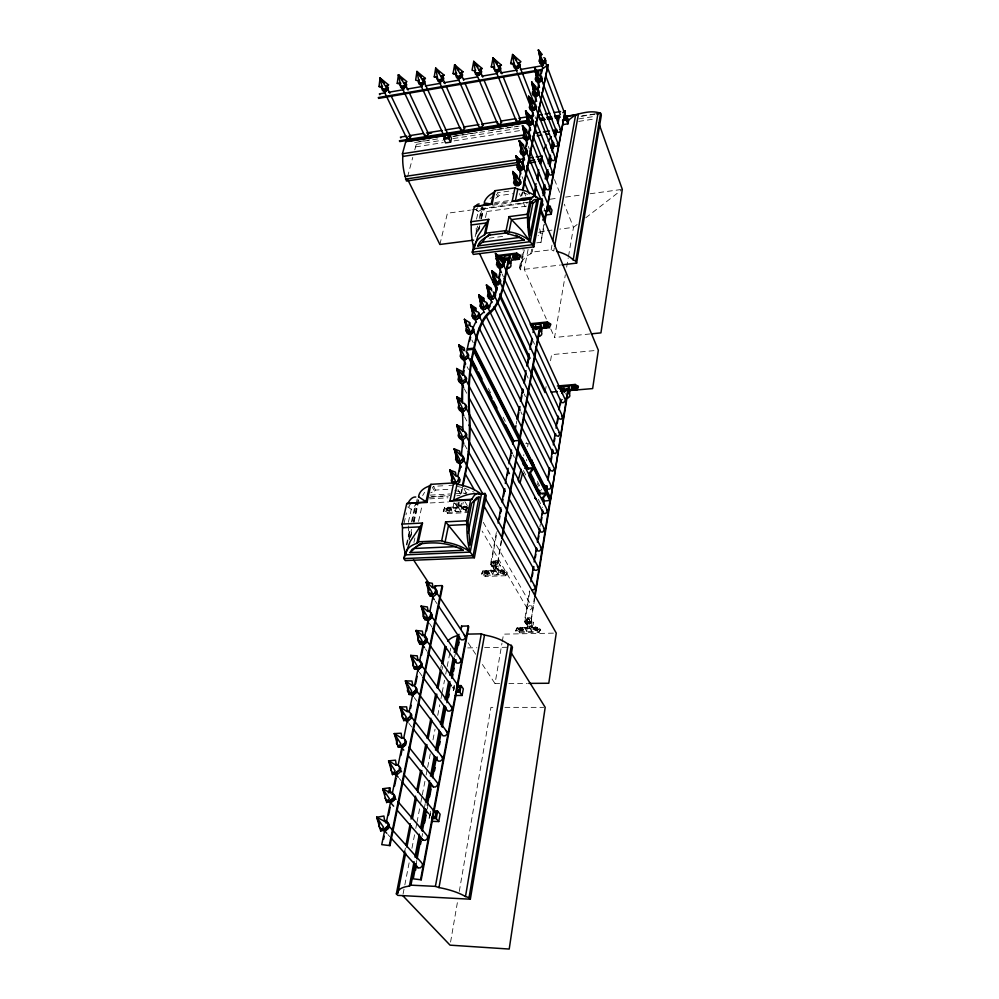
<?xml version="1.0" encoding="UTF-8"?>
<svg xmlns="http://www.w3.org/2000/svg" width="999" height="999" viewBox="0 0 999 999"><rect width="100%" height="100%" fill="white"/><g stroke="black" fill="none" stroke-linecap="round" stroke-linejoin="round"><path stroke-width="0.75" stroke-dasharray="5 3.75" d="M408.304 525.874L409.066 539.11M446.253 508.816L446.153 510.014L449.8 511.488L451.486 510.551L451.573 509.353L450.112 508.254L447.927 507.879L446.253 508.816L450.037 508.616L451.511 509.715L451.411 510.901M446.328 508.466L446.228 509.652L447.702 510.751L451.486 510.551M466.246 507.367L462.425 507.579L462.25 509.128L465.896 510.614L467.52 510.039M523.701 455.781L523.838 454.632M484.39 571.703L484.203 573.114L487.624 574.462L489.235 573.626L489.373 572.577L488.012 571.578L485.939 571.216L484.328 572.052L487.949 571.928L489.31 572.927L489.173 573.975M504.57 573.414L504.782 572.002L503.434 571.003L499.787 571.141L499.575 572.552L502.997 573.913L504.57 573.414L500.998 573.201L499.637 572.202M527.609 446.665L528.171 443.344M537.474 629.507L537.075 627.384L535.189 626.922L533.691 628.596L536.163 630.032L537.474 629.507L537.075 627.384M538.049 628.995L537.812 630.282L536.301 630.706L533.066 629.445L533.291 628.159L536.788 628.084L538.049 628.995L533.241 628.496M538.961 632.442L540.471 629.283L536.838 627.36L517.157 627.784L515.709 630.931L519.33 632.829L538.961 632.442L540.471 629.283M533.066 629.445L537.862 629.944M534.265 629.57L533.866 627.459M533.691 628.596L535.002 628.059L535.189 626.922M536.163 630.032L536.338 628.895L537.649 628.371M540.284 630.419L536.663 628.508L536.838 627.36M534.677 598.788L530.968 621.84L534.265 598.314M531.568 631.131L529.632 627.859L530.357 623.314L525.449 623.426L524.712 627.959L526.66 631.231L531.568 631.131L532.292 626.598L530.357 623.314M531.618 619.305L531.243 621.653L529.17 623.351L531.106 626.623L533.166 624.937L533.541 622.602L531.618 619.305L530.082 617.707L527.547 617.769L525.486 619.455L525.112 621.79L528.571 626.685L524.438 621.328L529.42 590.871M527.047 625.074L527.422 622.739L529.482 621.053L532.017 620.991L533.541 622.602M526.66 631.231L527.397 626.71L525.449 623.426M483.291 522.377L532.055 606.868L531.78 608.553L530.282 609.79L528.446 609.84L527.335 608.678L482.117 531.056M521.428 630.344L522.914 628.683L522.327 627.709L519.143 627.772L519.555 629.882L521.428 630.344L522.914 628.683M522.727 629.82L522.327 627.709M539.885 526.935L540.384 523.888M523.289 629.308C518.618 628.746 516.483 627.272 523.289 629.308L523.076 630.581C517.532 630.469 517.657 629.645 523.126 630.244M525.474 622.427L529.557 623.001L525.874 623.089L524.825 621.99L529.845 591.283M527.335 608.678L527.609 606.992L529.108 605.769L530.944 605.719L532.055 606.868M519.555 629.882L519.143 627.772M519.33 632.829L519.517 631.705L515.896 629.807M518.956 628.908L520.442 627.247M515.709 630.931L517.157 627.784M518.344 629.745L518.556 628.471M450.574 942.094L457.704 900.661M459.278 891.458L490.946 707.354L495.591 707.354M499.637 683.578L495.029 683.603L501.985 643.131M502.247 641.633L503.533 634.14L554.695 633.116M545.329 391.096L546.116 386.538M550.549 360.726L551.598 354.657L595.342 350.512M590.109 333.953L554.545 337.487L565.334 274.775M566.645 267.12L568.231 257.942M568.493 256.418L573.488 227.347L564.273 204.196M504.208 572.589L503.771 570.329L501.773 569.842L500.212 571.615L502.847 573.189L504.208 572.589L503.771 570.329M505.794 575.711L507.305 572.265L503.446 570.167L482.879 570.928L481.431 574.363L485.289 576.448L505.794 575.711L507.305 572.265M500.861 572.714L500.424 570.454M500.212 571.615L501.773 569.842M502.847 573.189L504.408 571.416M507.105 573.438L503.234 571.341L503.446 570.167M498.076 574.462L498.913 569.805L496.765 566.158L491.633 566.358L490.784 571.003L492.944 574.637L498.076 574.462L495.929 570.816L496.765 566.158M498.139 562.025L500.287 565.684L499.85 568.081L497.677 569.855L495.529 566.208L497.714 564.435L498.139 562.025L496.578 560.414L493.931 560.514L491.745 562.287L491.308 564.685L495.029 569.954L490.559 564.123L496.416 532.18M499.787 571.141L503.371 571.353L504.72 572.352M493.469 568.319L493.893 565.933L496.066 564.173L498.713 564.06L500.287 565.684M492.944 574.637L493.793 569.992L491.633 566.358M501.798 540.234L497.402 564.61L501.098 541.021M554.308 247.902L553.758 250.961L551.136 249.762L532.205 252.085L530.844 253.771A26.648 17.957 9.6 0 0 520.804 266.146L519.48 267.794L520.367 269.78L560.526 265.022M488.798 573.151L488.361 570.904L486.376 570.417L484.827 572.19L487.475 573.751L488.798 573.151L488.361 570.904M516.233 424.076L516.795 421.016M491.62 565.234L495.479 565.084L495.904 565.821L492.057 565.971L490.996 564.86L497.115 531.393M551.136 249.762L551.972 245.155M485.489 573.276L485.052 571.028M485.289 576.448L485.502 575.287L481.655 573.201M484.827 572.19L486.376 570.417M487.475 573.751L489.011 571.99M481.431 574.363L482.879 570.928M539.647 228.833L541.196 234.415L538.099 235.714M543.768 224.763L540.983 242.32L536.7 242.844M540.983 242.32L544.405 224.076M544.58 208.416L544.055 211.201L544.43 210.477M429.782 816.295L430.482 811.013L429.083 818.368L429.558 817.544M430.332 815.571L430.744 813.348M454.508 687.674L454.133 689.672L452.335 687.125M422.652 495.579L424.612 492.282M454.607 657.23L455.194 654.17M532.205 252.085L532.792 249.026M416.183 863.523L416.77 860.464M422.003 836.588L422.589 833.528M427.26 809.04L427.847 805.981M424.625 806.68L425.212 803.621M530.844 253.771L531.718 249.188M403.059 894.105L404.533 886.475M404.832 884.939L409.278 862.025M411.938 848.288L414.61 834.54M415.796 828.421L416.683 823.838M416.983 822.314L420.529 803.983M420.829 802.459L422.015 796.353M422.315 794.817L424.975 781.068M426.161 774.962L427.347 768.855M427.647 767.332L430.906 750.524M432.979 739.834L435.052 729.145M437.724 715.396L439.797 704.695M440.984 698.588L441.87 694.005M442.17 692.482L444.53 680.257M445.716 674.15L446.903 668.044M447.202 666.508L449.862 652.772M450.162 651.236L450.761 648.189M528.096 249.475L524.25 269.318L546.341 319.018M404.77 851.148L405.369 848.089M440.796 667.894L441.396 664.834M519.48 267.794L520.979 260.14M521.278 258.604L523.089 249.425M520.804 266.146L524.1 249.325M442.008 669.617L442.607 666.558M520.367 269.78L524.263 249.887M466.645 506.718L467.12 509.14L465.721 509.852L463.623 509.328L463.136 506.905L464.535 506.206L466.645 506.718L467.357 507.942L465.971 508.653L463.861 508.129M463.623 509.328L462.899 508.104L464.535 506.206M469.068 509.315L465.971 507.592L466.208 506.381L444.692 507.567L443.244 511.351L447.377 513.623L468.831 512.475M465.721 509.852L465.971 508.653M455.394 511.6L456.368 506.83L453.958 502.759L452.972 507.542L455.394 511.6L460.751 511.313L461.713 506.53L459.315 502.46L458.029 502.534L460.427 506.605L462.737 504.745L463.236 502.285M462.425 507.579L466.171 507.729L467.632 508.841M462.899 508.104L463.136 506.905M460.701 494.168L462.175 486.888M521.316 196.004L521.94 192.957M460.751 511.313L458.354 507.242L459.315 502.46M462.649 487.712L461.176 494.992L457.954 489.572M522.002 195.367L522.627 192.32M455.844 503.708L457.654 506.755L456.056 505.119L456.555 502.659M535.389 116.833L535.152 117.969L536.113 118.594M449.637 510.714L451.248 508.828L450.524 507.604L448.426 507.092L447.053 507.792L447.54 510.202L449.637 510.714L451.248 508.828M451.011 510.014L450.524 507.604M447.54 510.202L447.053 507.792M446.803 508.991L448.426 507.092M447.377 513.623L447.627 512.437L443.494 510.152M443.244 511.351L444.692 507.567M413.923 542.457L414.922 537.949M418.556 521.416L422.202 504.895M485.489 217.532L486.813 211.513L483.416 208.953L482.417 206.756L479.72 218.881M406.893 545.154L410.552 528.758M412.212 521.303L415.871 504.895M416.208 503.409L417.207 498.926M476.336 234.028L478.022 226.461M409.178 539.872L411.513 529.395M413.186 521.903L418.181 499.45M477.709 232.143L479.058 226.111M480.731 218.556L483.091 207.992M410.527 536.738L412.187 529.283M413.836 521.84L418.806 499.488M478.708 230.17L479.72 225.624M481.393 218.044L483.416 208.953L527.435 202.959M410.601 537.462L412.275 529.945M413.948 522.415L417.957 504.358M479.133 229.146L479.795 226.211M481.418 218.856L483.379 210.04L481.406 207.705M408.366 522.252L411.276 509.34L415.821 504.682L417.757 504.283M476.535 219.131L478.246 211.538L476.198 210.327M406.331 544.705L409.715 529.545M411.413 521.965L415.472 503.783M475.174 236.713L477.547 226.086M479.233 218.506L481.605 207.879M404.046 523.364L406.418 512.899M439.885 244.468L447.427 213.237L470.429 210.09M407.542 176.898L412.762 157.392M414.772 149.887L416.258 144.38L415.334 142.445L414.335 142.345M527.759 618.144L527.41 620.317L528.546 618.443L529.345 620.192L527.21 621.003L526.411 619.255L527.759 618.144L529.657 618.993L531.98 622.939L531.593 625.324L530.219 625.849L528.995 625.386L526.323 620.267L528.446 618.531M494.068 560.776L493.656 562.999L492.844 562.712L493.131 561.138L494.88 561.063L495.229 563.748L493.494 563.811L492.844 562.712M494.88 561.063L493.656 562.999M411.188 502.922L408.828 506.406L412.112 508.928M495.766 198.239L498.901 195.667L512.862 193.719M478.246 211.538L481.73 209.465L483.379 210.04M477.784 207.742L475.986 209.715L478.896 211.526M442.794 485.789L433.616 486.351L432.492 487.574L434.54 491.058L430.694 492.819M434.54 491.058L435.439 490.084L451.361 489.123M490.022 198.863L491.908 196.903M529.17 622.34L530.581 621.178M495.479 565.084L496.965 563.873M561.351 400.412L562.699 399.325M577.147 224.5L573.488 227.347L559.665 229.121M585.689 217.857L622.302 189.36M492.632 561.938L495.092 561.838M526.61 442.694L525.799 443.519L528.096 443.893M526.411 619.255L528.758 619.205M489.235 573.626L487.687 574.113L484.265 572.764M418.943 141.621L429.707 139.935M452.759 136.301L457.367 135.577M458.903 135.327L477.347 132.417M491.183 130.245L497.327 129.271M498.863 129.033L517.307 126.124M581.855 115.959L595.691 113.774M415.334 142.445L439.885 138.586M453.696 136.401L519.692 126.011M581.081 116.346L594.892 114.173M416.258 144.38L442.32 140.285M453.047 138.599L520.504 128.022M578.758 118.881L595.629 116.234M415.584 146.89L443.281 142.57M454.058 140.884L521.765 130.307M578.696 121.416L594.08 119.006M508.878 191.146L497.265 192.782L498.901 195.667M494.78 202.56L511.488 200.262M493.856 203.921L510.589 201.623M492.619 205.22L511.288 202.797M471.965 209.877L528.721 202.135M550.199 199.201L557.867 198.152M565.546 197.103L582.417 194.805M590.084 193.756L620.766 189.573M486.813 211.513L526.985 206.069M489.023 238.174L505.919 236.014M539.697 231.681L545.841 230.894M547.377 230.694L551.985 230.107M538.698 232.567L541.446 233.117M565.109 393.893L566.183 393.806M448.913 485.414L453.509 485.139M430.294 495.129L450.174 493.956M456.281 493.593L466.983 492.969M431.356 496.628L449.775 495.554M429.258 497.327L448.226 496.191M456.868 495.716L459.927 495.541M429.545 498.863L447.939 497.802M430.182 502.959L448.526 501.91M452.972 507.542L458.354 507.242M444.443 508.766L465.971 507.592M447.627 512.437L469.068 511.276M493.793 569.992L498.913 569.805M490.784 571.003L495.929 570.816M482.667 572.09L503.234 571.341M485.502 575.287L506.006 574.537M527.397 626.71L532.292 626.598M524.712 627.959L529.632 627.859M516.97 628.92L536.663 628.508M519.517 631.705L539.148 631.306M467.694 647.901L476.935 647.752M484.64 647.627L507.729 647.252M508.853 683.516L527.285 683.391M504.895 707.354L543.643 707.354M465.959 510.252L462.312 508.778M457.38 486.451L463.061 487.649M454.757 490.234L466.845 494.255M501.573 571.003L503.558 571.49M501.061 571.54L503.059 572.027M486.163 571.578L488.149 572.065M485.701 572.115L487.687 572.589M535.002 628.059L536.9 628.521M534.453 628.433L536.338 628.895M520.254 628.383L522.14 628.833M519.742 628.746L521.615 629.208M464.298 507.405L466.408 507.917M448.176 508.291L450.274 508.803M447.777 509.015L449.875 509.527M464.523 488.149L474.15 492.195M458.204 505.457L461.038 505.294L461.55 502.772L458.716 502.934L458.204 505.457L456.768 503.009M496.091 561.713L493.369 561.813L492.932 564.273L495.504 568.643L498.214 568.543L498.663 566.096L496.091 561.713L495.641 564.173L492.932 564.273M495.516 562.175L493.781 562.237L493.494 563.811M498.663 566.096L495.954 566.196L495.504 568.643M522.914 192.582L527.909 194.455M529.12 619.442L527.46 619.48L527.21 621.003M526.635 620.017L527.41 620.317M531.98 622.939L529.383 623.001L528.995 625.386M526.673 621.453L529.27 621.39L529.657 618.993M466.208 506.381L469.305 508.116M407.779 506.918L411.276 509.34M387.837 834.465L389.91 836.762M399.213 778.421L401.173 780.768M408.903 723.351L411.713 726.972M414.21 697.539L416.97 701.211M419.393 672.277L422.115 676.011M496.216 194.193L498.076 196.803M425.412 648.888L427.21 651.435M429.458 623.376L432.08 627.21M435.177 600.973L436.9 603.571M468.131 642.782L475.699 654.258M482.417 664.46L495.029 683.603M454.845 503.084L456.056 505.119M490.559 564.123L490.996 564.86M524.438 621.328L524.825 621.99M464.96 501.623L467.307 505.631M463.936 488.848L466.258 492.869M464.597 444.742L466.858 448.801M464.56 416.858L466.77 420.929M464.335 388.823L467.245 394.293M467.132 366.758L468.556 369.505M512.962 454.732L514.398 457.48M523.389 470.529L526.236 476.011M538.324 499.3L542.594 507.517M488.386 388.449L491.196 393.943M503.159 417.245L505.269 421.353M537.175 483.516L538.573 486.238M540.671 490.309L541.033 491.008M537.387 481.468L541.608 489.722M471.853 339.947L473.251 342.719M520.816 411.75L522.202 414.548M433.616 486.351L435.439 490.084M524.088 393.893L525.449 396.69M526.823 375.324L528.159 378.134M502.11 273.988L503.396 276.798M533.229 341.408L534.527 344.218M550.761 328.958L554.545 337.487M519.492 193.619L520.704 196.466M523.126 202.173L525.549 207.867M524 191.721L525.799 196.004M522.065 176.673L523.264 179.52M528.284 146.391L529.445 149.263M526.81 460.839L526.361 459.478M554.495 179.608L559.677 192.62M476.423 233.229L476.073 226.486M454.22 685.651L452.959 692.282L454.22 685.651"/><path stroke-width="1.5" d="M522.564 145.604L519.305 140.684L523.563 151.124L521.815 152.81L519.305 140.684L523.464 144.843L524.2 148.052M519.38 160.864L516.083 155.981L520.392 166.433L518.618 168.157L516.083 155.981L520.304 160.065L520.791 162.225M515.372 183.779L512.799 171.541L517.082 175.537L517.819 178.833L512.799 171.541L515.372 183.779L517.17 182.005L512.799 171.541L513.886 174.051M498.264 266.084L498.326 264.298L500.162 264.073L495.516 253.559L500.124 257.08L500.886 260.614L495.516 253.559L498.264 266.084L500.162 264.073M494.58 283.291L491.795 270.704L496.478 274.126L497.24 277.71L491.795 270.704L494.58 283.291L496.503 281.231L491.795 270.704L492.994 273.114M491.77 290.746L491.271 288.324L486.476 284.977L491.271 295.554L489.31 297.665L489.398 295.766M483.491 300.724L478.758 294.88L483.666 305.557L481.655 307.717L478.758 294.88L483.678 298.177L484.44 301.885M473.576 317.707L473.701 315.709L475.624 315.497L470.604 304.707L475.674 307.979L476.436 311.75L470.604 304.707L473.576 317.707L475.624 315.497M457.405 462L454.233 448.888L460.464 455.182L459.677 451.048L454.233 448.888L459.59 459.39L457.405 462L457.579 459.528M459.94 438.086L456.793 424.987L462.962 431.418L462.187 427.347L456.793 424.987L462.1 435.552L459.94 438.086L460.102 435.701M469.605 330.219L467.507 332.492L467.657 330.419L469.605 330.219L464.473 319.368L469.655 322.565L470.429 326.398M459.965 409.99L456.843 396.84L462.987 403.459L462.212 399.438L456.843 396.84L462.125 407.517L459.965 409.99L460.139 407.679M464.672 350.549L464.16 347.939L458.866 344.93L464.085 355.781L461.963 358.129L462.112 355.969M459.802 381.743L459.977 379.508L456.68 368.544L462.038 371.366L462.812 375.337L456.68 368.544L459.802 381.743L461.95 379.333L456.68 368.544L458.066 370.866M429.72 595.679L426.236 582.242L433.091 587.849L432.292 583.304L426.236 582.242L432.105 592.619L429.72 595.679L429.982 592.682M424.75 619.592L421.203 606.118L428.171 611.588L427.372 606.955L421.203 606.118L427.16 616.458L424.75 619.592L425.025 616.508M419.667 644.043L416.071 630.506L423.151 635.839L422.352 631.118L416.071 630.506L422.115 640.809L419.667 644.043L419.967 640.846M414.473 669.005L410.814 655.431L418.019 660.614L417.22 655.819L410.814 655.431L416.97 665.684L414.473 669.005L414.685 666.808M409.165 694.542L405.444 680.906L412.774 685.926L411.975 681.043L405.444 680.906L411.7 691.121L409.165 694.542L409.39 692.27M403.733 720.629L399.95 706.955L407.405 711.812L406.605 706.842L399.95 706.955L406.306 717.12L403.733 720.629L403.971 718.293M392.507 774.625L388.599 760.851L396.316 765.346L395.517 760.189L388.599 760.851L395.167 770.903L392.507 774.625L392.769 772.115M386.7 802.547L382.717 788.735L390.584 793.044L389.772 787.786L382.717 788.735L389.41 798.725L386.7 802.547L386.975 799.962M503.159 259.752L503.296 258.441L502.035 257.292L500.112 256.993M380.756 831.131L376.698 817.282L384.715 821.378L383.903 816.021L376.698 817.282L383.504 827.197L380.756 831.131L381.056 828.458M379.008 86.538L380.082 78.009L388.574 84.865L385.864 86.788L380.082 78.009L382.192 87.425L379.008 86.538L381.343 86.389M397.24 83.342L398.426 74.763L406.893 81.656L404.158 83.591L398.426 74.763L400.437 84.241L397.24 83.342L400.761 83.129L400.437 84.241M575.262 389.323L574.924 387.325L573.239 386.913L571.89 388.486L574.063 389.985L575.262 389.323L574.924 387.325M569.567 390.309L576.96 389.685L578.371 386.426L575.174 384.453L557.405 385.989M576.96 389.685L578.371 386.426M572.377 389.56L572.04 387.575M571.89 388.486L573.239 386.913M574.063 389.985L574.2 389.073M578.221 387.337L575.024 385.364L575.174 384.453M534.752 595.267L549.974 500.724L473.738 351.248L473.514 349.3L467.07 349.937L466.833 350.999M501.96 262.25L502.547 259.403L503.946 258.316L507.567 257.879L508.578 258.666L504.532 278.596A100.649 34.316 82.7 0 1 489.735 311.788A96.466 32.418 85.3 0 0 473.963 347.177L473.738 348.239L550.649 499.388L567.844 389.71L566.87 388.898L563.536 389.173L562.275 390.184L561.775 393.219M563.473 390.309L564.06 386.675L568.506 386.301L567.919 389.935L566.845 390.022M534.915 597.252L550.486 500.399L473.514 349.3L473.289 350.362A96.953 32.742 85.5 0 0 468.993 411.813A110.102 42.22 85.2 0 1 464.547 475.237L462.475 485.427M550.649 499.388L568.169 390.434L566.87 388.898M567.956 393.107L568.269 391.221M568.481 393.618L569.542 393.531L570.129 389.897L568.506 386.301M569.892 394.817L569.592 396.703L567.744 398.176L565.446 398.364M484.89 497.589L535.264 586.95L535.002 588.611L533.516 589.822L531.693 589.885M465.996 435.914L538.424 567.382L538.161 569.018L536.7 570.217L534.877 570.279L533.791 569.18L505.207 517.782M465.996 407.992L541.533 548.151L539.81 550.936L538.011 551.023L536.925 549.937L508.866 498.339M458.953 381.63L460.664 383.191L463.823 382.854L465.459 381.556L465.821 379.907L544.58 529.258L542.882 532.005L541.096 532.092L540.009 531.043L512.362 479.07M467.919 356.431L547.577 510.689L545.891 513.399L544.118 513.486L543.044 512.462L516.545 461.6M467.145 330.282L466.633 332.655L468.319 334.116L471.403 333.803L473.364 330.969L551.498 486.413L549.837 489.073L548.076 489.173L547.015 488.174M486.95 307.879L487.275 306.368L557.205 451.011L555.581 453.596L552.797 452.759L526.823 399.5M494.805 296.378L559.989 433.753L558.379 436.301L555.619 435.489L530.169 382.33M494.055 281.506L493.606 283.704L495.242 285.027L498.151 284.752L499.975 282.105L562.724 416.77L561.138 419.28L558.391 418.506L533.379 365.297M434.253 76.873L435.689 68.157L444.118 75.15L441.321 77.11L435.689 68.157L437.525 77.772L434.253 76.873L436.638 76.723M560.751 391.108L561.95 390.447L561.6 388.461L559.915 388.049M561.95 390.447L561.6 388.461M530.919 581.743L533.416 566.52M534.153 561.95L536.401 548.239M537.4 542.157L539.635 528.446M540.634 522.365L542.632 510.177M543.631 504.095L544.13 501.048L542.332 497.552M545.866 490.422L546.615 485.864M547.602 479.795L549.6 467.644M550.586 461.563L552.584 449.413M553.321 444.855L555.069 434.228M556.056 428.146L558.054 415.996M559.04 409.927L560.789 399.3M532.355 575.936L532.854 572.864M533.354 569.805L533.866 566.733M535.364 557.517L535.864 554.445M536.376 551.386L536.875 548.314M538.374 539.098L538.873 536.026M539.385 532.966L539.885 529.895M541.383 520.679L541.895 517.619M542.395 514.547L542.894 511.476M546.565 488.986L547.065 485.926M548.326 478.259L549.825 469.068M551.336 459.877L551.835 456.805M552.335 453.746L552.834 450.674M554.333 441.483L554.832 438.411M557.342 423.089L557.842 420.017M560.352 404.695L560.851 401.635M562.387 393.569L562.699 391.683M552.797 452.759L553.034 451.298M555.619 435.489L555.856 434.053M558.391 418.506L558.628 417.095M497.277 266.583L498.901 267.869L501.785 267.607L503.583 264.997L565.422 400.075L563.848 402.547L562.15 402.684L561.126 401.798L561.351 400.412M511.351 645.404L512.45 647.177L470.342 899.2L469.043 897.714L511.351 645.404L508.179 644.18A32.018 14.885 10.8 0 0 484.515 635.077L481.318 633.841L466.446 634.14M562.05 264.847L576.623 263.112L575.799 261.089L600.586 113.274C588.598 108.928 576.798 115.772 564.56 116.608M576.623 263.112L601.311 115.347L600.586 113.274L596.428 113.923M469.043 897.714L465.497 896.515L508.179 644.18M575.799 261.089L573.189 259.89L597.976 113.424M536.663 486.55L536.163 489.572L537.162 490.509L539.497 490.384M523.688 461.351L523.151 464.41L524.163 465.347L526.548 465.197M547.514 327.135L547.14 325.025L545.379 324.575L543.968 326.248L544.505 327.435L546.278 327.884L547.514 327.135L547.14 325.025M541.645 328.409L549.325 327.635L549.487 326.71M549.325 327.635L550.749 324.101L547.377 321.953L530.432 323.701M453.059 73.589L454.62 64.798L463.024 71.841L460.189 73.826L454.62 64.798L456.356 74.488L453.059 73.589L456.643 73.364L456.356 74.488M544.505 327.435L544.13 325.337M543.968 326.248L545.379 324.575M546.278 327.884L547.677 326.211M550.599 325.012L547.215 322.877L547.377 321.953M540.447 331.743L541.558 331.631L542.22 327.947L540.434 323.988L535.814 324.463L535.364 326.923M541.895 332.929L541.545 334.84L539.61 336.376M501.648 537.974L519.243 440.459L513.149 440.896L512.587 443.943M519.792 437.362L539.647 327.36L538.648 326.548L535.177 326.91L533.853 327.947L533.016 332.53M540.434 323.988L539.772 327.684L538.648 327.797L540.109 328.983L539.76 330.894M465.497 896.515A35.514 11.638 11.4 0 0 438.998 887.587L484.515 635.077M554.582 246.366L578.359 114.51L564.972 116.359M502.06 538.711L519.63 441.233M520.192 438.124L540.009 328.147L538.648 326.548M533.653 328.546L533.279 326.448L531.518 326.011L531.343 326.923L533.116 327.372L533.653 328.546L532.43 329.295L533.816 327.635M498.089 523.051L500.874 507.842M501.985 501.748L504.22 489.585M505.332 483.491L508.129 468.281M508.966 463.723L511.476 450.025M515.109 430.169L515.946 425.599M517.07 419.493L519.305 407.292M520.429 401.186L522.664 388.986M523.788 382.879L526.023 370.666M526.86 366.096L529.095 353.883M529.932 349.313L531.893 338.636M499.338 519.23L499.9 516.183M500.462 513.149L501.011 510.102M502.41 502.497L502.959 499.463M503.521 496.416L504.907 488.811M507.417 475.124L507.979 472.09M510.477 458.391L511.038 455.357M517.744 418.743L518.856 412.637M519.418 409.59L519.967 406.543M521.366 398.913L521.928 395.854M522.489 392.807L523.039 389.76M524.438 382.13L525.836 374.5M527.509 365.347L529.183 356.193M531.418 343.993L531.98 340.946M438.998 887.587L435.414 886.375L481.318 633.841M552.809 240.547L575.686 114.66L567.407 120.991M533.116 327.372L533.279 326.448M438.736 821.553L435.601 817.719L436.763 811.525L437.662 811.213L440.109 814.197L438.736 821.553L431.568 821.328M462.087 695.466L459.19 691.433L460.227 685.863L461.076 685.614L463.324 688.848L462.087 695.466L455.232 695.491M551.211 214.273L549.125 209.852L549.787 206.343L551.985 210.09L551.211 214.273L545.629 215.01M567.956 123.814L566.021 119.393L566.62 116.221L568.656 120.03L567.956 123.814L562.624 124.65M567.22 116.184L566.52 119.967L562.512 120.604M410.939 716.345L442.582 757.504L442.17 759.64L440.372 761.126L438.236 761.101L413.586 729.382M411.75 694.143L413.948 694.13L415.821 692.607L416.258 690.459L447.327 732.279L446.94 734.377L445.154 735.838L443.032 735.826L418.806 703.671M419.18 668.743L421.029 667.245L421.453 665.147L451.985 707.579L451.598 709.64L449.837 711.088L447.739 711.076L423.014 677.26M429.295 619.592L431.106 618.131L431.518 616.121L461.014 659.702L460.639 661.675L458.928 663.086L456.855 663.111L455.669 661.738L432.942 628.483M435.989 594.343L436.388 592.382L465.397 636.488L465.034 638.411L463.324 639.81L461.276 639.847L460.102 638.511L438.623 606.156M527.122 143.519L525.374 139.223L528.134 139.66L529.795 137.338L550.037 187.575L548.439 189.86L545.741 189.385L530.032 150.687M530.731 130.195L528.434 124.45L531.181 124.863L532.829 122.577L552.797 172.877L551.223 175.137L548.551 174.675L533.029 135.939M533.716 115.672L531.456 109.927L534.178 110.315L535.801 108.054L555.531 158.429L553.97 160.652L551.311 160.215L535.988 121.416M536.663 101.386L534.415 95.629L537.125 95.991L538.736 93.769L558.216 144.193L556.668 146.391L554.02 145.979L538.898 107.143M539.547 87.325L537.337 81.568L540.022 81.918L541.62 79.72L560.851 130.195L559.328 132.368L556.693 131.968L541.758 93.082M468.281 625.986L420.641 879.195L421.216 879.807L468.756 626.723L468.281 625.986L461.55 626.136L460.964 629.208M544.343 221.728L565.209 110.802L562.787 112.65M544.692 222.565L565.209 110.802M422.14 643.943L424.3 643.905L426.111 642.419L426.536 640.359L459.515 687.649L459.14 689.647L457.405 691.071M524.587 159.902L522.252 154.246L525.037 154.708L526.71 152.347L549.263 207.505L547.664 209.815M542.732 67.932L541.071 63.549L543.743 63.874L545.317 61.713L566.121 117.283L564.622 119.418M460.089 548.039L463.249 550.299L410.052 552.584L412.025 549.413L422.327 543.169M470.342 899.2L397.777 895.366L396.353 893.905L397.877 892.994A35.452 11.601 11.5 0 1 409.378 886.101L410.951 885.164L415.047 863.748M416.221 857.629L420.329 836.213M421.491 830.094L425.599 808.678M426.773 802.559L430.581 782.667M431.755 776.548L435.564 756.668M436.738 750.549L440.247 732.192M441.421 726.073L445.229 706.181M446.403 700.062L449.912 681.705M451.086 675.586L454.308 658.766M455.482 652.647L459.003 634.29M543.019 195.642L545.067 184.965M546.228 178.858L547.989 169.705M549.15 163.599L550.611 155.969M551.785 149.875L553.246 142.245M554.42 136.139L555.581 130.045L552.522 130.519M405.219 552.622L403.896 558.578L405.219 560.576L474.375 557.742L486.263 495.579L485.089 493.494L478.946 493.856M533.816 246.89L542.607 200.886L541.683 198.639L538.586 198.926A29.046 8.791 83.3 0 0 531.293 198.863L512.162 201.348L514.972 187.874L517.782 189.198A28.334 19.943 11.1 0 1 538.586 198.926L530.307 241.671L533.816 246.89L473.314 254.408L472.277 252.223L473.963 244.643M416.183 863.523L413.261 878.833L421.216 879.807M417.058 858.928L421.153 837.487M422.327 831.355L426.423 809.914M427.31 805.331L431.406 783.89M432.567 777.759L436.376 757.854M437.55 751.723L441.058 733.341M442.232 727.222L446.029 707.304M446.915 702.709L450.424 684.34M451.598 678.209L455.107 659.827M456.281 653.708L459.503 636.863M541.046 210.127L542.22 204.021M543.968 194.855L545.429 187.213M546.89 179.583L548.339 171.94M549.512 165.834L550.973 158.204M552.135 152.085L553.896 142.932M555.057 136.813L556.518 129.183M557.679 123.077L559.14 115.434L554.532 116.171M415.572 870.266L416.158 867.207M420.542 844.242L421.128 841.183M424.637 822.814L426.098 815.159M429.595 796.79L431.056 789.135M434.565 770.766L435.152 767.707M436.613 760.052L437.2 756.992M439.535 744.742L440.122 741.683M448.588 697.29L449.175 694.23M452.385 677.384L452.972 674.325M453.558 671.266L454.133 668.206M458.516 645.242L459.103 642.182M544.305 195.692L544.892 192.632M547.514 178.896L548.676 172.777M550.424 163.624L551.011 160.564M553.346 148.351L553.921 145.292M555.669 136.126L556.843 130.02M558.291 122.39L559.14 115.434M455.669 661.738L456.043 659.765M545.741 189.385L545.978 188.137M548.551 174.675L548.788 173.464M551.311 160.215L551.535 159.016M554.02 145.979L554.245 144.793M556.693 131.968L556.918 130.807M418.581 496.703A32.767 17.72 11.8 0 1 429.445 485.976L430.931 484.34L453.683 482.929L456.993 484.278A32.83 17.77 11.7 0 1 481.406 494.293A33.541 11.926 87 0 0 471.94 499.263L470.641 499.937L466.508 520.779L466.958 524.5A33.641 11.988 87.1 0 0 470.217 552.097L405.844 554.845A33.054 13.062 87.3 0 1 402.522 527.734L402.073 524.075L422.49 523.039L410.077 541.595L403.896 558.578L473.139 555.706L485.089 493.494L481.406 494.293L470.217 552.097L474.375 557.742M409.378 886.101L414.073 861.662M414.947 857.08L419.355 834.177M420.529 828.059L424.338 808.203M425.512 802.097L429.62 780.706M430.494 776.136L434.315 756.268M435.489 750.162L439.298 730.306M440.472 724.2L443.993 705.868M445.167 699.762L448.688 681.43M449.862 675.324L453.096 658.516M454.27 652.409L457.492 635.601A31.968 14.848 10.9 0 0 447.814 641.246M542.569 192.695L544.043 185.052M545.217 178.946L546.965 169.793M548.139 163.674L549.9 154.52M551.073 148.414L552.547 140.772M410.052 552.584L419.568 543.956M469.98 544.867L479.021 497.027L476.798 497.502L471.615 503.346L468.019 521.578L469.98 544.867L468.756 542.657M528.708 233.566L530.082 235.614L536.938 200.324L535.039 199.55L533.441 200.125L529.757 203.871M515.734 235.115L524.35 240.06L477.822 245.941C479.532 240.197 485.377 237.874 489.885 234.728L486.363 236.85M396.353 893.905L404.77 851.148M405.969 845.029L410.177 823.651M411.076 819.08L415.572 796.166M416.783 790.059L420.679 770.204M421.878 764.098L425.786 744.243M426.985 738.136L430.894 718.281M432.092 712.175L435.701 693.855M436.9 687.749L440.497 669.417M441.708 663.311L445.005 646.515L446.203 648.264M533.928 194.318L536.026 183.604M536.938 179.008L538.736 169.818M539.947 163.699L541.883 157.055M468.119 533.229L474.413 501.161L479.258 497.127M528.209 227.073L532.867 203.309L536.938 200.324M397.877 892.994L405.681 853.233M406.88 847.115L411.076 825.698M412.575 818.056L416.471 798.176M417.669 792.057L421.878 770.641M422.777 766.058L426.973 744.642M428.171 738.523L431.768 720.179M432.967 714.06L436.863 694.18M438.074 688.061L441.371 671.241M442.869 663.586L446.166 646.765M534.602 195.804L536.401 186.626M537.599 180.507L539.098 172.864M540.896 163.686L542.095 157.567M516.945 258.654L516.545 256.406L514.685 255.931L513.224 257.717L513.811 259.028L515.671 259.49L516.945 258.654L516.545 256.406M537.125 199.263L541.683 198.639L532.854 244.655L472.277 252.223L474.013 248.751L530.307 241.671A29.096 8.829 83.3 0 1 527.609 217.482L527.247 214.223L530.294 198.863M511.525 260.19L518.906 259.29L520.342 255.444L516.758 253.109L497.502 255.482L496.116 259.315L496.915 257.38M518.906 259.29L520.342 255.444M477.822 245.941L482.529 242.158L485.601 237.625M513.811 259.028L513.411 256.78M513.224 257.717L514.685 255.931M520.167 256.381L516.57 254.046L516.758 253.109M538.998 117.358L538.111 113.362M508.091 260.352L509.577 263.624L510.739 263.474L511.488 259.74L509.527 255.369L504.707 255.969L503.933 259.703M511.063 264.785L510.664 266.721L508.628 268.319M491.258 66.908L493.069 57.992L501.423 65.135L498.526 67.133L493.069 57.992L494.605 67.82L491.258 66.908L493.668 66.758M474.013 248.751L477.922 236.114L488.773 219.355L470.891 221.741L471.266 224.95A28.659 9.665 83.1 0 0 474.013 248.751A28.946 19.668 11.4 0 1 484.34 235.065L485.751 233.204L488.773 219.355M442.107 585.601L389.385 844.942L389.997 845.616L442.619 586.401L442.107 585.601L435.164 585.839L434.54 588.886M522.564 189.91L548.014 64.748L541.745 69.48L378.271 97.552L378.683 98.401L542.082 70.367L541.745 69.48L540.184 77.06M509.527 255.369L508.766 259.116L507.592 259.253M462.949 486.251L466.733 467.569A113.961 43.769 85.2 0 0 469.505 411.95A97.577 32.917 85.5 0 1 472.127 358.916L473.738 351.248M522.939 190.784L548.014 64.748M508.691 262.362L509.09 260.414M459.54 470.829L460.114 468.007M425.462 638.811L425.037 640.871L423.214 642.357L421.054 642.394M430.457 614.547L430.045 616.558L428.234 618.019L426.098 618.081M434.94 592.757L435.339 590.796M457.967 480.919L458.329 479.145M502.784 263.237L500.974 265.846L498.089 266.109L496.453 264.822L496.903 262.662M519.642 181.368L517.919 183.791L515.097 183.292M522.839 165.834L521.141 168.219L518.331 167.745M532.105 120.779L530.469 123.064L527.722 122.665M535.102 106.256L533.466 108.516L530.744 108.129L528.658 96.329L532.642 100.712L533.366 103.796L528.658 96.329L531.068 108.292L532.767 106.718L528.658 96.329L530.157 100.2M538.036 91.97L536.426 94.193L533.716 93.831M540.934 77.922L539.335 80.12L536.65 79.77M544.642 59.903L543.069 62.063L540.397 61.751M388.124 823.263L387.387 826.885L384.403 829.357L380.944 829.245L379.033 826.598L379.533 824.2M405.232 740.072L404.545 743.443L401.673 745.803L398.301 745.766M410.689 713.573L410.002 716.87L407.167 719.193L403.833 719.193M421.228 662.3L420.579 665.459L417.807 667.719L414.535 667.757L412.699 665.546L413.136 663.448M463.161 461.413L463.511 459.665L482.604 493.518M405.507 742.806L405.045 745.054L403.146 746.628M520.392 183.154L518.681 185.577L515.859 185.065M521.141 181.781L520.741 183.754L518.581 185.414L515.921 185.789L514.348 184.665L514.76 182.692M546.041 60.352L545.691 62.063L543.681 63.586L541.183 64.023L539.672 63.112L540.034 61.389M497.177 288.286L495.204 284.078L495.504 282.617M493.968 294.63L492.12 297.315L489.16 297.602L487.512 296.241L487.987 294.006M501.91 259.103L502.097 258.167L500.249 257.705L500.049 258.641L501.91 259.103L502.509 260.402L501.248 261.251M384.565 830.943L381.743 844.642L389.997 845.616M386.138 823.338L390.534 802.022M392.108 794.405L396.516 773.089M398.077 765.484L401.848 747.215M403.733 738.074L407.192 721.328M409.078 712.2L412.849 693.93M414.423 686.313L417.882 669.567M419.455 661.962L423.226 643.693M424.475 637.599L427.934 620.854M429.82 611.725L432.967 596.503M498.726 277.884L500.487 269.355M518.906 180.145L520.779 171.054M522.04 164.985L523.913 155.894M525.162 149.825L527.047 140.734M528.296 134.665L529.857 127.085M531.418 119.505L532.991 111.925M534.552 104.346L536.113 96.766M537.362 90.697L538.936 83.117M502.509 260.402L502.097 258.167M383.616 839.235L384.24 836.188M388.636 814.884L390.197 807.279M394.593 785.976L396.166 778.358M400.861 755.544L402.122 749.45M410.589 708.366L411.213 705.319M415.609 684.015L417.17 676.41M421.566 655.107L423.451 645.978M426.585 630.756L428.146 623.151M499.425 277.335L500.012 274.488M522.714 164.348L523.963 158.292M526.461 146.166L527.085 143.132M529.283 132.517L529.907 129.483M532.405 117.358L533.029 114.336M538.336 88.561L538.961 85.527M541.458 73.402L542.082 70.367M466.958 524.5L448.514 525.424L470.217 552.097A33.704 17.17 11.7 0 0 445.079 542.082L448.514 525.424L445.604 521.853L466.508 520.779M456.993 484.278L453.683 500.299L449.9 501.123L453.683 482.929M527.609 217.482L511.513 219.618L521.815 230.457L530.307 241.671A28.983 19.718 11.2 0 0 508.991 231.88L511.513 219.618L508.991 216.658L527.247 214.223M517.782 189.198L515.334 201.061L512.162 201.348M462.212 459.74L462.574 457.992M499.15 280.344L497.327 282.992L494.38 282.33M390.759 770.479L391.246 768.181M397.14 739.997L396.428 743.356L399.475 747.227L402.834 747.264L405.706 744.904L406.393 741.533L403.346 737.662L401.111 737.649M402.659 713.548L401.973 716.845L404.982 720.666L408.316 720.679L411.151 718.356L411.825 715.059L408.816 711.238L406.593 711.238M408.067 687.699L407.392 690.921L410.377 694.692L413.673 694.68L416.471 692.394L417.132 689.16L415.272 686.9M418.531 637.649L417.882 640.734L419.705 642.881L422.952 642.819L425.686 640.584L426.323 637.499L424.488 635.364L422.34 635.414M423.588 613.423L422.964 616.445L424.775 618.531L427.984 618.443L430.694 616.246L431.318 613.224L429.495 611.151L427.36 611.213M428.546 589.71L427.934 592.669L429.732 594.692L432.917 594.592L435.589 592.419L436.201 589.46L434.39 587.449L432.28 587.512M451.848 478.246L451.286 480.919L453.034 482.667L456.081 482.48L458.616 480.457L459.165 477.784L457.405 476.036M456.143 457.13L455.594 459.752L457.342 461.451L460.352 461.251L462.862 459.253L463.399 456.63L461.65 454.932M493.231 279.757L492.769 281.943L494.418 283.266L497.202 282.942L499.488 281.169L499.937 278.971L498.289 277.647M513.998 180.906L513.586 182.879L515.172 184.003L517.819 183.629L519.992 181.968L520.392 179.995L518.806 178.871M517.245 165.397L516.833 167.333L518.406 168.431L521.041 168.044L523.189 166.396L523.588 164.46L522.015 163.361M520.429 150.137L520.029 152.048L521.59 153.109L524.213 152.722L526.336 151.099L526.735 149.188L525.162 148.127M523.563 135.14L523.176 137.013L524.725 138.062L527.322 137.662L529.433 136.051L529.82 134.178L528.259 133.129M526.648 120.392L526.261 122.228L527.809 123.252L530.382 122.84L532.479 121.254L532.854 119.405L531.306 118.394M529.682 105.882L529.295 107.692L530.831 108.691L533.391 108.279L535.464 106.693L535.839 104.883L534.29 103.896M532.667 91.621L532.292 93.394L533.816 94.368L536.351 93.943L538.411 92.383L538.773 90.597L537.237 89.648M535.601 77.585L535.227 79.333L536.75 80.27L539.26 79.845L541.308 78.309L541.67 76.548L540.134 75.612M539.36 59.59L538.998 61.314L540.509 62.225L542.994 61.788L545.017 60.265L545.367 58.541L543.856 57.642M408.529 692.419L408.966 690.272M517.994 167.183L517.582 169.118L519.155 170.217L521.79 169.83L523.938 168.194L524.325 166.246L522.752 165.16M521.166 151.923L520.766 153.834L522.327 154.907L524.95 154.508L527.072 152.884L527.46 150.986L525.886 149.912M524.288 136.938L523.901 138.799L525.462 139.848L528.046 139.448L530.157 137.837L530.544 135.964L528.983 134.927M527.36 122.19L526.985 124.026L528.521 125.05L531.093 124.638L533.191 123.052L533.566 121.204L532.017 120.192M530.382 107.68L530.007 109.49L531.543 110.489L534.103 110.077L536.176 108.504L536.538 106.681L535.002 105.694M533.366 93.419L532.991 95.192L534.515 96.166L537.05 95.742L539.098 94.181L539.472 92.407L537.937 91.446M536.288 79.383L535.926 81.131L537.437 82.068L539.959 81.656L541.995 80.107L542.345 78.359L540.821 77.422M405.844 554.845A33.641 17.12 11.9 0 1 416.883 543.369L418.394 541.795L441.683 540.721L445.604 521.853M485.751 233.204L506.106 230.557L508.991 216.658M458.678 433.391L458.141 435.964L459.865 437.624L462.862 437.4L465.347 435.427L465.884 432.854L464.148 431.193M486.413 304.595L484.527 307.33L481.53 307.63L479.857 306.231L480.344 303.958M488.823 295.766L488.361 298.002L490.01 299.363L492.819 299.051L495.129 297.24L495.591 295.005L493.931 293.656M497.315 256.406L497.502 255.482M503.084 76.636L520.304 119.231L518.781 121.341L516.258 120.979L496.041 71.354L498.626 71.678L500.212 69.543L501.935 73.801M478.996 317.832L479.32 316.283L554.37 468.568L552.734 471.178L549.925 470.317L523.588 417.332M550.461 497.689L474.413 348.064L476.024 340.509A97.14 32.617 85.4 0 1 489.985 313.062A104.121 35.514 82.7 0 0 503.496 286.476L508.978 259.54L507.954 258.753M472.115 330.756L472.465 329.171M458.703 405.469L458.166 407.992L459.89 409.602L463.061 409.253M478.446 314.498L476.511 317.295L473.464 317.595L471.79 316.159L472.29 313.836M458.553 377.397L458.017 379.87L459.727 381.443L462.887 381.094M468.681 331.443L468.331 333.029L469.468 334.003M474.413 348.064L467.295 348.876L467.52 347.814A96.304 32.73 85.3 0 1 470.454 335.464M516.258 120.979L516.495 119.843M510.651 63.511L512.612 54.52L520.941 61.713L517.994 63.736L512.612 54.52L514.035 64.423L510.651 63.511L514.285 63.287L514.035 64.423M460.701 353.933L460.164 356.368L461.875 357.892L464.835 357.605L467.295 355.681L467.807 353.234L466.096 351.723M466.233 328.484L465.721 330.856L467.42 332.33L470.504 332.018M461.625 355.706L461.101 358.142L462.812 359.665L465.759 359.378L468.206 357.455L468.731 355.02L467.02 353.509M416.883 543.369L420.504 526.835L402.522 527.734M429.445 485.976L425.961 501.885L406.743 503.583L402.073 524.075M484.34 235.065L487.012 222.864L471.266 224.95M514.972 187.874L495.029 190.684L493.643 192.582L491.058 204.395L474.35 206.543L470.891 221.741M418.394 541.795L422.49 523.039M406.743 503.583L426.985 502.422L430.931 484.34M483.803 204.258L485.239 203.147L492.107 204.108L495.029 190.684M517.994 63.736L518.244 62.6M518.943 64.386L517.357 66.533L515.721 66.821L514.735 66.209L514.997 65.072M519.642 63.037L519.268 64.748L517.257 66.259L514.81 66.683L513.336 65.772L513.723 64.073M483.928 79.932L501.573 122.215L500.037 124.326L497.552 123.951L476.848 74.688L479.395 75.012L480.994 72.877L482.754 77.11M514.423 65.847L514.035 67.557L515.509 68.469L517.969 68.044L519.967 66.533L520.342 64.823L518.881 63.911M497.552 123.951L497.802 122.815M500.187 66.434L499.8 68.132L497.789 69.643L495.354 70.067L493.918 69.156L494.318 67.457M495.042 69.218L494.642 70.929L496.078 71.841L498.513 71.416L500.511 69.905L500.899 68.207L499.463 67.295M464.985 83.179L483.029 125.175L481.481 127.273L479.033 126.885L457.854 77.972M480.257 71.129L478.658 73.252L476.111 72.927M480.931 69.793L480.519 71.491L478.521 72.989L476.111 73.414L474.712 72.502L475.124 70.804M446.216 86.401L464.672 128.097L463.124 130.182L460.701 129.808L439.061 81.231L441.533 81.568L443.144 79.458L444.992 83.629M475.374 71.166L473.738 61.414L479.258 70.492L479.532 69.368L482.13 68.506L473.738 61.414L472.052 70.267L475.374 71.166L475.649 70.042M460.701 129.808L460.976 128.684M475.861 72.565L475.449 74.263L476.86 75.162L479.258 74.75L481.256 73.252L481.668 71.553L480.257 70.654M450.586 142.133L451.511 138.424L449.837 134.74L448.439 137.887L450.586 142.133L445.591 142.907L443.906 139.236L445.017 135.452L443.906 139.236L448.913 138.449L449.837 134.74M448.688 135.827L447.14 137.899L444.767 137.512L420.467 84.465L422.889 84.803L424.513 82.692L448.688 135.827L447.827 135.202M444.767 137.512L445.042 136.401M461.226 74.438L459.615 76.561L457.105 76.236M461.875 73.114L461.451 74.813L459.465 76.299L457.08 76.723L455.694 75.812L456.131 74.126M518.181 480.432L521.091 469.28M522.564 472.939L520.054 482.904L518.543 481.655M460.189 73.826L460.477 72.69L463.024 71.841M456.893 75.862L456.456 77.56L457.829 78.459L460.214 78.047L462.2 76.561L462.624 74.863L461.251 73.963M442.382 77.722L440.759 79.833L438.299 79.508M443.019 76.411L442.569 78.097L440.596 79.583L438.236 79.995L436.888 79.083L437.337 77.398M409.378 92.944L428.496 133.854L426.935 135.926L424.587 135.552L402.048 87.65L404.445 87.987L406.081 85.889L408.054 90.122M438.111 79.133L437.662 80.819L439.011 81.718L441.358 81.319L443.344 79.833L443.781 78.147L442.432 77.248M424.587 135.552L424.875 134.44M441.321 77.11L441.608 75.986L444.118 75.15M391.183 96.066L410.689 136.701L409.115 138.761L406.793 138.374L383.828 90.809L386.188 91.159L387.5 90.172L387.824 89.061L386.975 88.461M518.606 164.51L406.431 181.019L405.157 176.411A24.151 8.941 81.6 0 1 402.772 156.443L402.447 153.759L405.806 141.521L444.068 135.477M418.881 81.031L416.958 71.478L422.639 80.37L422.952 79.246L425.412 78.421L416.958 71.478L415.646 80.132L418.881 81.031L419.193 79.908M406.793 138.374L407.105 137.263M419.518 82.368L419.056 84.053L420.367 84.952L422.702 84.553L424.675 83.067L425.137 81.394L423.813 80.494M418.731 80.644L418.269 82.33L419.58 83.229L421.915 82.83L423.901 81.344L424.363 79.67L423.039 78.771M388.299 792.981L389.772 787.786M404.158 83.591L404.483 82.48M405.282 84.191L403.646 86.289L402.11 86.551M405.881 82.892L405.407 84.565L403.434 86.039L401.123 86.438L399.837 85.539L400.312 83.866M401.123 85.564L400.636 87.238L401.935 88.149L404.245 87.75L406.206 86.276L406.68 84.603L405.394 83.704M474.9 310.627L475.674 307.979M482.917 300.799L483.678 298.177M537.874 74.675L538.511 72.477L534.627 67.969L536.987 79.808L538.648 78.309L534.627 67.969L538.461 74.238M534.964 88.699L535.601 86.476L531.668 82.03L534.053 93.931L535.726 92.395L531.668 82.03L535.551 88.274M531.992 102.947L532.642 100.712M528.983 117.445L529.632 115.172L525.586 110.877L528.034 122.877L529.745 121.266L525.586 110.877L529.57 117.07M468.868 325.262L469.655 322.565M387.013 87.375L385.377 89.46L383.004 89.123M387.6 86.076L387.113 87.75L385.152 89.223L382.867 89.61L381.593 88.711L382.093 87.038M382.917 88.736L382.417 90.41L383.678 91.309L385.964 90.909L387.924 89.448L388.424 87.775L387.15 86.876M385.864 86.788L386.201 85.677L388.574 84.865M382.192 87.425L382.517 86.314M543.606 150.587L546.028 144.768M554.008 133.142L555.581 130.045M548.139 141.221L551.336 136.576M564.81 390.085L564.522 391.833L563.811 391.633L564.81 390.085L565.734 390.859L564.522 391.833M535.202 328.758L537.212 327.934L536.987 329.195L535.414 329.358L536.475 327.759M503.921 260.152L506.018 259.265L505.756 260.539L504.12 260.739L505.257 259.103M533.553 468.531L529.682 473.863L529.295 473.126L533.179 467.794L524.812 468.331M486.988 236.676L489.835 234.166M420.03 544.954L421.153 543.793C435.527 541.683 450.387 543.119 463.249 550.299M541.446 54.982L538.424 49.95L540.759 61.726L542.382 60.265L538.424 49.95L542.245 54.545M384.752 828.571L386.725 826.922M385.989 829.944L387.962 828.296M390.621 800.124L392.582 798.501M391.833 801.535L393.793 799.912M396.366 772.339L398.301 770.741M401.973 745.167L403.883 743.593M407.455 718.606L409.353 717.057M412.824 692.632L414.697 691.108M419.917 665.709L418.069 667.22L415.896 667.245M457.043 484.14L459.577 482.117L460.127 479.458L458.366 477.709M461.301 462.924L463.811 460.926L464.348 458.316L462.599 456.618M462.874 409.365L465.359 407.405L465.896 404.882L464.16 403.271M462.699 381.168L465.184 379.22L465.709 376.735L463.986 375.187M463.636 382.929L466.108 380.981L466.633 378.509L464.91 376.948M467.569 358.054L463.973 359.528M470.329 332.03L472.764 330.132L473.264 327.759L471.565 326.298M471.241 333.816L473.663 331.93L474.163 329.545L472.465 328.084M498.026 284.703L500.312 282.917L500.761 280.731L499.113 279.408M491.983 297.29L494.293 295.479L494.755 293.244L493.094 291.895M484.378 307.317L486.725 305.482L487.212 303.197L485.539 301.81M485.239 309.091L487.587 307.255L488.061 304.97L486.388 303.584M476.348 317.282L478.746 315.409L479.245 313.087L477.559 311.663M477.235 319.068L479.632 317.207L480.119 314.872L478.434 313.449M500.849 265.771L503.121 264.011L503.558 261.863L501.923 260.577M501.66 267.532L503.933 265.784L504.37 263.624L502.734 262.337M542.732 220.03L544.355 217.682L540.796 209.103M525.711 151.836L524.3 152.909L521.515 152.46M528.808 136.788L527.41 137.862L524.637 137.437M422.639 80.37L425.412 78.421M479.258 70.492L482.13 68.506M515.859 258.566L517.132 257.717M550.486 500.399L544.13 501.048L543.231 497.964M560.901 390.197L562.087 389.548M563.598 391.046L565.734 390.859M513.011 256.219L516.433 255.806L517.682 256.955M516.108 258.716L517.582 257.992M516.046 258.991L517.532 258.279L517.744 256.681L514.547 255.22L513.061 255.944L512.862 257.542L514.123 258.691M532.829 328.496L534.24 327.859M532.779 328.771L534.19 328.134L534.415 326.685L531.381 325.337M543.768 324.812L547.04 324.475L548.226 325.537M546.665 327.073L548.089 326.448M546.615 327.347L548.039 326.723L548.276 325.262L547.09 324.2L543.818 324.538L543.593 326.011L544.767 327.06M507.767 267.957L509.128 267.395M538.761 335.964L540.059 335.427M558.429 387.974L561.55 387.699L562.662 388.661L562.437 390.01L561.063 390.559M558.379 388.249L561.513 387.974L562.624 388.936M561.113 390.284L562.487 389.735M571.69 387.1L574.837 386.838L575.948 387.799M574.413 389.16L575.799 388.599M566.908 397.714L568.144 397.215M530.044 203.159L532.867 203.309M501.423 65.135L498.788 65.996L498.526 67.133L499.5 67.77L497.902 69.918L495.329 69.593M467.295 348.876L467.969 348.701M540.759 61.726L540.721 60.552L542.382 60.265M458.778 78.584L460.364 78.309L461.975 76.186L463.773 80.382M385.502 92.82L379.37 93.869L379.782 94.718M388.574 92.283L403.896 89.635M406.968 89.111L422.302 86.463M425.362 85.926L440.696 83.279M443.756 82.755L459.09 80.107M463.686 79.308L477.485 76.923M482.092 76.136L497.415 73.476M500.487 72.952L517.345 70.042M520.417 69.505L543.406 65.534M536.987 79.808L536.962 78.596L538.648 78.309M534.053 93.931L534.04 92.682L535.726 92.395M406.581 136.126L400.412 137.113L400.799 137.899M409.652 135.639L423.514 133.416M426.598 132.929L441.995 130.469M445.079 129.982L460.477 127.522M463.561 127.023L478.958 124.575M482.042 124.076L497.44 121.616M500.524 121.129L515.921 118.669M519.005 118.182L532.867 115.959M537.487 115.222L542.107 114.485M545.192 113.998L549.812 113.262M554.433 112.525L560.589 111.538M408.366 136.314L410.689 136.701M428.509 133.479L431.593 132.992M526.885 120.554L399.388 140.784L399.775 141.571L527.222 121.391M539.173 118.606L543.781 117.87M546.853 117.383L551.46 116.658M539.497 119.443L544.105 118.706M547.177 118.219L551.785 117.495M554.857 117.008L559.465 116.284M528.034 122.877L528.034 121.541L529.745 121.266M447.127 134.99L526.71 122.402M540.484 120.23L545.079 119.505M548.139 119.018L551.198 118.531M555.794 117.807L560.377 117.083M408.366 141.383L443.581 135.814M446.316 135.439L526.286 122.74M541.595 120.317L544.667 119.843M547.727 119.356L552.322 118.631M555.382 118.144L558.441 117.657M444.23 138.549L448.439 137.887M563.024 119.868L566.021 119.393M402.447 153.759L523.426 135.015M535.676 133.117L540.272 132.405M543.331 131.93L549.462 130.994M402.772 156.443L524.987 137.612L526.685 136.064L522.477 125.649L526.573 129.882L527.31 133.054M537.212 135.727L541.795 135.027M546.378 134.316L549.425 133.841M405.157 176.411L523.901 158.791M528.521 158.104L533.154 157.417M536.238 156.955L542.395 156.044M405.482 179.096L522.39 161.826M530.082 160.689L534.69 160.015M537.774 159.553L540.846 159.103M529.37 162.937L535.514 162.025M538.586 161.576L541.658 161.126M518.631 166.683L520.392 166.433M515.397 182.255L517.17 182.005M474.35 206.543L492.107 204.108M531.293 198.863L515.334 201.061L522.127 198.439L532.629 197.315M547.44 206.656L550.424 206.281L549.65 210.464L545.454 211.026M546.778 210.165L549.125 209.852M488.049 235.289L505.844 232.992L519.368 237.175L524.35 240.06M473.663 240.147L439.885 244.468L407.817 179.783M482.529 242.158L519.717 237.412M498.788 256.231L516.57 254.046M494.655 281.443L496.503 281.231M491.083 299.288L492.957 299.076M485.389 309.103L482.392 309.403L480.719 308.004M477.397 319.081L474.35 319.38L472.677 317.944M530.269 324.625L547.215 322.877M591.658 333.803L600.936 332.879L622.302 189.36L598.701 122.865M465.01 357.555L463.049 357.754L461.9 356.73M558.741 386.763L575.024 385.364M560.714 391.071L563.661 390.821M551.211 392.095L557.342 391.571M560.414 391.308L563.486 391.059M569.617 390.534L592.644 388.586L598.351 350.237L540.159 210.277M462.013 411.138L463.998 410.976M461.051 437.4L463.049 437.25M458.529 461.201L460.539 461.063M461.488 462.737L458.291 463.124L456.555 461.426M524.537 466.083L526.923 465.921M530.569 468.731L527.572 468.918L517.644 449.625M454.245 482.392L456.268 482.267M537.524 491.221L539.86 491.083M537.824 493.481L546.041 493.007L542.257 498.276L542.619 498.976L546.403 493.718L541.995 493.968M471.94 499.263L453.683 500.299C462.162 496.066 471.778 491.958 481.406 494.293M449.9 501.123L470.641 499.937M394.343 733.603L401.123 733.216L401.923 738.286L394.343 733.603L398.189 747.327L400.799 743.706L394.343 733.603L395.916 737.387M415.472 548.414L456.481 546.59M431.044 594.268L433.154 594.205M417.207 660.139L419.38 660.102L422.327 663.836L421.678 666.995L418.906 669.255L415.646 669.28L413.811 667.082M528.821 683.391L548.788 683.254L556.256 633.091L483.716 505.519M411.963 685.401L414.148 685.389L416.009 687.649L415.347 690.883L412.537 693.181L409.24 693.194M456.955 685.639L461.076 685.614L459.84 692.245L455.706 692.27M457.342 685.876L460.227 685.863M456.293 691.445L459.19 691.433M531.805 202.098L531.068 202.098L528.409 215.547L530.082 235.614M406.393 720.079L408.603 720.092M395.504 764.66L397.764 764.697L399.662 767.17L398.951 770.616L396.041 773.026L392.644 772.964M397.552 773.763L395.292 773.726L398.239 777.247M393.843 774.387L397.24 774.45L400.137 772.052L400.849 768.606L398.951 766.133M408.529 756.081L433.329 786.912L435.489 786.962L437.312 785.451L437.724 783.266L408.991 747.165M389.772 792.294L392.058 792.344L393.956 794.892L393.231 798.426L390.297 800.861L386.863 800.773L384.965 798.213M433.354 811.088L437.662 811.213L436.276 818.593L431.968 818.456M433.741 811.438L436.763 811.525M431.568 817.182L433.741 817.257L435.564 815.721L435.989 813.498L404.545 775.299M432.579 817.632L435.601 817.719M383.903 820.566L386.201 820.641L389.36 824.65L388.623 828.258L385.639 830.731L382.18 830.606L380.906 828.858M385.139 821.952L387.437 822.027M396.69 809.689L423.189 840.246L425.387 840.321L427.247 838.773L427.684 836.488L426.436 834.827L398.064 801.76M390.946 837.911L417.957 867.794L420.179 867.894L422.065 866.32L422.502 863.985L421.241 862.274L389.248 826.448M410.951 885.164L435.414 886.375M405.806 141.521L406.83 141.621A24.126 8.916 81.6 0 1 408.491 140.21M500.049 257.267L503.246 258.716M531.331 325.612L534.353 326.96M504.72 262.05L505.482 262.225M506.231 259.865L504.87 259.565L504.882 260.914M537.425 328.534L536.138 328.246L536.151 329.533M418.631 496.84L426.985 502.422M545.204 325.499L546.977 325.949M573.089 387.812L574.787 388.236M559.765 388.948L561.45 389.373M514.497 256.868L516.358 257.342M449.875 470.117L455.419 472.115L456.193 476.311L449.875 470.117L453.096 483.279L455.307 480.606L449.875 470.117L452.859 479.408M441.683 540.721L445.079 542.082M506.106 230.557L508.991 231.88M565.134 116.658L566.121 117.283M538.274 115.597L539.235 116.221M559.852 129.545L560.851 130.195M519.368 118.606L520.304 119.231M557.205 143.531L558.216 144.193M500.649 121.603L501.573 122.215M554.52 157.755L555.531 158.429M422.852 80.37L423.738 80.969L423.426 82.093L422.115 83.079L419.68 82.742M482.117 124.55L483.029 125.175M551.785 172.19L552.797 172.877M463.786 127.472L464.672 128.097M549.013 186.863L550.037 187.575M548.239 206.781L549.263 207.505M427.647 133.242L428.496 133.854M498.051 265.21L499.138 266.059M499.95 267.819L498.863 266.97L501.461 272.577M495.204 284.078L496.303 284.965M483.491 309.315L482.38 308.379L484.428 312.587M475.487 319.28L474.363 318.331L476.436 322.515M467.432 331.243L468.556 332.217M571.54 387.912L572.652 388.873M561.688 415.871L562.724 416.77M558.941 432.829L559.989 433.753M543.643 325.736L544.817 326.785M556.143 450.074L557.205 451.011M512.912 257.267L514.173 258.416M465.097 404.995L466.82 406.605L466.296 409.128L463.811 411.089L460.839 411.338L459.115 409.715M550.424 485.427L551.498 486.413M546.503 509.665L547.577 510.689M465.084 432.892L466.82 434.553L466.283 437.125L463.798 439.098L460.814 439.31L459.078 437.649M543.493 528.209L544.58 529.258M540.434 547.077L541.533 548.151M537.325 566.283L538.424 567.382M452.26 482.579L454.008 484.328M534.165 585.826L535.264 586.95M402.759 895.628L450.049 945.154L509.215 949.05L545.192 707.354L510.988 652.484M506.655 232.555L507.992 233.978M384.715 831.018L386.8 833.316M435.427 589.035L437.25 591.046L436.638 594.005L433.966 596.178L430.794 596.278L428.983 594.255M464.21 635.152L465.397 636.488M430.557 612.724L432.38 614.797L431.755 617.819L429.046 620.017L425.849 620.092L424.038 618.006M463.923 350.699L458.866 344.93L461.963 358.129M459.815 658.329L461.014 659.702M389.56 801.473L393.631 806.168M425.574 636.925L427.41 639.048L426.773 642.145L424.038 644.367L420.804 644.417L418.968 642.282M394.018 797.04L396.041 799.4M458.316 686.238L459.515 687.649M467.507 332.492L464.473 319.368L466.458 321.715M450.774 706.131L451.985 707.579M402.16 781.942L428.621 813.661M399.662 769.405L401.61 771.765M446.116 730.793L447.327 732.279M400.899 746.603L403.771 750.162M441.346 755.968L442.582 757.504M384.453 83.479L380.082 78.009L380.894 80.782M489.31 297.665L486.476 284.977L490.172 289.635M402.747 80.27L398.426 74.763L399.2 77.547M432.092 785.339L433.329 786.912M406.081 719.73L407.954 722.14M421.241 77.023L416.958 71.478L417.707 74.288M439.073 72.627L435.689 68.157L436.401 70.991M411.438 693.855L413.286 696.315M393.256 793.755L395.167 796.303L394.443 799.837L391.508 802.272L388.087 802.172L386.188 799.612M421.94 838.573L423.189 840.246M458.803 70.442L454.62 64.798L455.294 67.657M504.945 231.768L505.844 232.992M416.695 866.083L417.957 867.794M477.872 67.095L473.738 61.414L474.375 64.286M416.683 668.543L418.494 671.041M497.152 63.711L493.069 57.992L493.668 60.889M421.815 643.793L424.513 647.614M428.109 652.709L451.436 685.851M516.633 60.29L512.612 54.52L513.174 57.443M426.835 619.53L428.583 622.09M431.743 595.804L434.328 599.687M413.511 559.89L428.946 583.304M522.477 125.649L524.95 137.725L522.477 125.649L526.498 131.818M435.164 585.839L435.676 586.625M461.55 626.136L462.025 626.873M458.229 399.101L456.843 396.84L458.903 403.621M460.227 347.302L458.866 344.93L460.901 351.823M458.329 461.738L461.401 467.145M465.247 473.901L474.475 490.109M461.588 439.335L463.848 443.394M468.356 451.511L501.448 511.013M461.6 411.426L463.823 415.497M468.993 425L505.169 491.545M461.426 383.354L463.611 387.45M469.43 398.389L509.453 473.601M480.019 297.29L478.758 294.88L481.655 307.717M462.837 358.504L465.696 364.011M469.992 372.252L512.25 453.359M522.714 473.551L523.101 474.275M528.946 475.861L538.886 495.092M472.052 359.615L477.035 369.305M478.459 372.065L482.017 378.983M488.424 391.433L491.983 398.351M493.406 401.123L496.965 408.042M505.506 424.637L514.048 441.246M522.589 457.842L528.284 468.906M530.419 473.064L533.978 479.982M470.816 358.728L513.536 441.67M529.67 472.989L540.521 494.055M531.967 460.551L531.593 459.815L534.078 465.459M544.792 485.789L544.43 485.089L546.89 490.671M479.208 328.084L520.117 410.364M486.476 316.795L523.401 392.482M497.277 257.205L495.516 253.559L497.977 262.962M387.824 89.061L389.835 93.269M490.646 299.775L491.995 302.572M494.006 306.768L526.148 373.926M499.812 293.881L530.094 358.291M479.532 253.446L496.79 290.097M500.112 297.14L529.22 358.978M533.191 367.382L545.067 392.607M504.045 278.197L532.592 339.997M535.826 347.015L561.126 401.798M376.698 817.282L379.27 822.901M503.946 258.316L504.345 259.191M563.536 389.173L563.861 389.897M502.547 259.403L502.947 260.277M562.275 390.184L562.599 390.909M508.578 258.666L510.739 263.474M539.647 327.36L541.558 331.631M567.844 389.71L569.542 393.531M382.717 788.735L385.227 794.405M388.599 760.851L391.059 766.57M517.145 158.516L516.083 155.981L518.618 168.157M520.879 173.814L519.08 169.53L521.878 170.005L523.576 167.62L536.038 197.652M523.863 180.956L529.245 193.806M520.354 143.232L519.305 140.684L521.815 152.81M526.91 165.547L540.884 199.425M542.045 202.248L543.206 205.082M399.95 706.955L403.059 714.572M527.122 114.723L525.586 110.877L528.034 121.541M405.444 680.906L406.968 684.74M517.132 72.278L515.447 67.994L518.056 68.319L519.642 66.171L534.19 103.347M518.256 75.137L530.082 105.12M410.814 655.431L413.299 661.862M533.154 85.926L531.668 82.03L534.04 92.682M546.041 76.686L560.377 114.66M416.071 630.506L418.019 635.676M536.088 71.878L534.627 67.969L536.962 78.596M421.203 606.118L424.076 613.91M539.385 52.56L538.424 49.95L540.721 60.552M426.236 582.242L429.046 590.072M503.858 261.538L504.183 262.475M454.233 448.888L457.167 458.204M456.793 424.987L458.866 431.68M464.473 319.368L466.858 327.66M470.604 304.707L472.927 312.949M486.476 284.977L489.035 294.418M538.511 72.477L539.235 75.487M535.601 86.476L536.326 89.523M529.632 115.172L530.357 118.307M531.056 106.993L531.068 108.292M408.166 502.897A32.967 12.999 87.2 0 1 415.759 497.015M462.038 401.061A96.791 33.067 85.5 0 1 462.337 383.828M462.987 374.887A96.791 33.067 85.5 0 1 465.01 359.677M462.437 412.35A109.89 42.607 85.2 0 1 462.862 430.644M462.612 439.51A109.89 42.607 85.2 0 1 461.263 456.206M460.277 463.424A109.89 42.607 85.2 0 1 457.904 475.661M462.962 412.475A113.736 44.168 85.2 0 1 463.099 415.384M463.111 439.847A113.736 44.168 85.2 0 1 462.699 446.828M462.562 399.65A97.415 33.229 85.5 0 1 462.924 383.753M463.586 374.775A97.415 33.229 85.5 0 1 464.048 370.442M464.398 367.632A97.415 33.229 85.5 0 1 464.985 363.511M475.437 206.531A28.609 9.628 83 0 1 479.17 203.983M484.228 202.347A28.297 19.893 11.3 0 1 493.643 192.582M473.114 327.772A96.304 32.73 85.3 0 1 476.298 321.116M480.157 315.572A96.304 32.73 85.3 0 1 483.479 312.462M496.803 287.025A100.474 34.64 82.7 0 1 494.805 293.981M491.808 301.448A100.474 34.64 82.7 0 1 487.537 308.441M497.015 288.686A103.933 35.852 82.7 0 1 495.342 294.405M490.159 306.156A103.933 35.852 82.7 0 1 488.661 308.466M469.605 341.159A96.978 32.942 85.4 0 1 470.666 337.212M556.593 251.448A26.698 18.007 9.4 0 1 573.189 259.89M571.74 386.838L571.503 388.186L572.602 389.148L575.749 388.873L575.998 387.525L574.887 386.563L571.74 386.838M535.789 498.638L534.79 497.689L536.163 499.338L535.789 498.638"/></g></svg>
